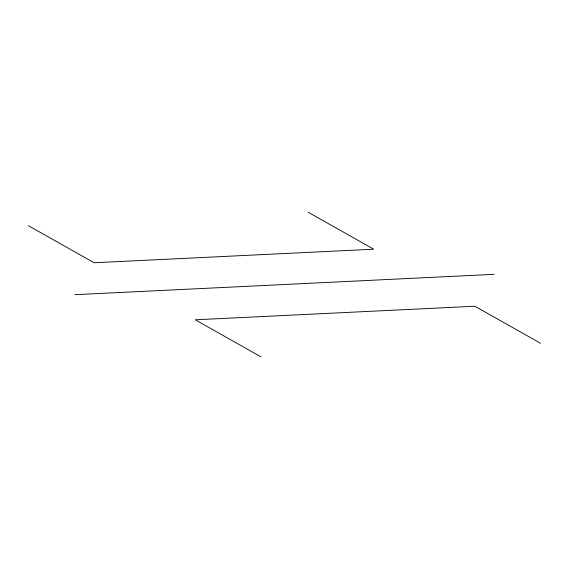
<?xml version="1.0" encoding="UTF-8"?>
<svg xmlns="http://www.w3.org/2000/svg" width="569" height="569" viewBox="0 0 569 569"><rect width="100%" height="100%" fill="white"/><g stroke="black" fill="none" stroke-linecap="round" stroke-linejoin="round"><path stroke-width="0.85" d="M74.795 294.678L494.205 274.322M308.057 212.166L373.733 249.201L94.127 262.764L28.45 225.729M540.55 343.271L474.873 306.236L195.267 319.799L260.943 356.834"/></g></svg>
